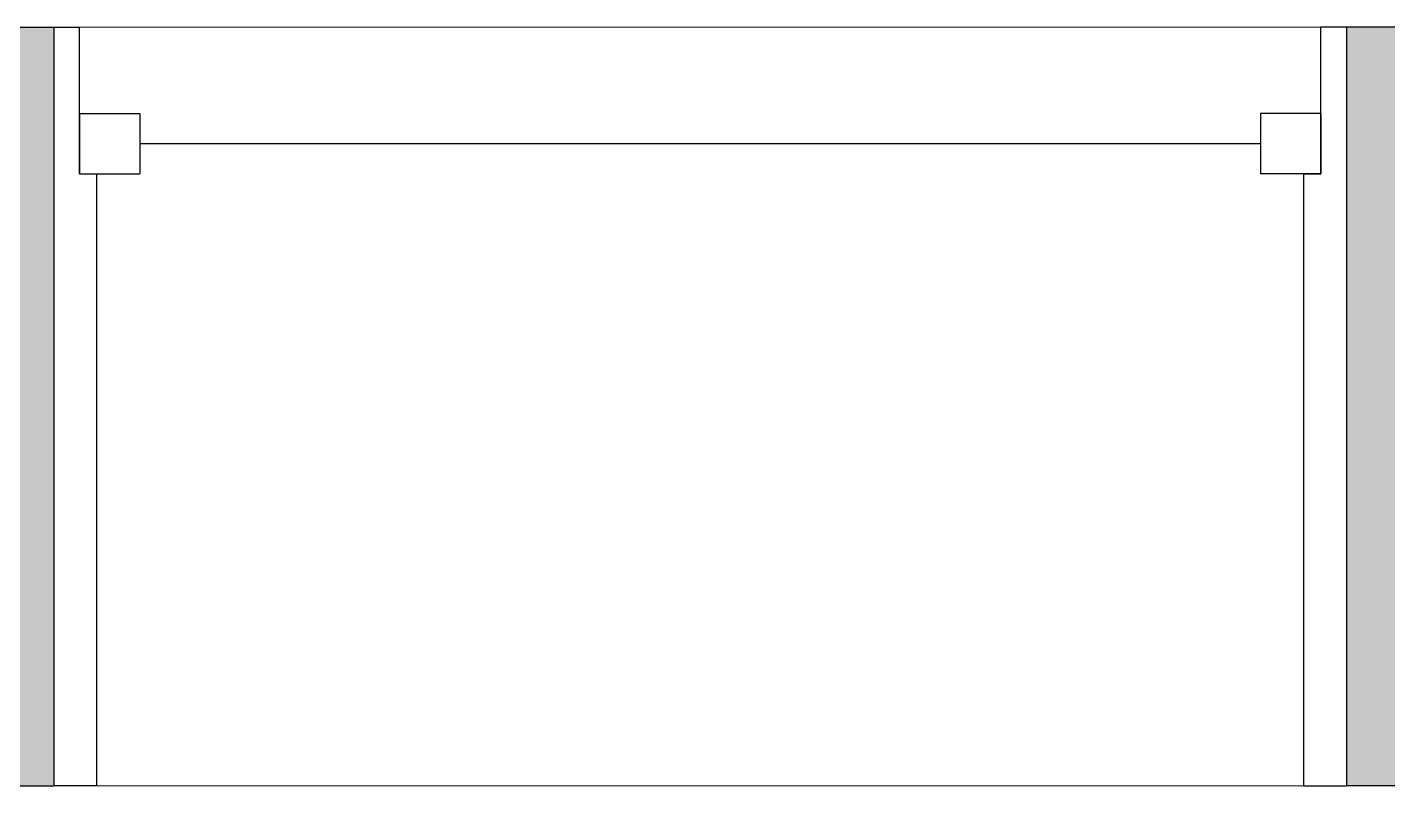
# Model space of a CAD drawing. Header units: inches. Extents: x -1176 to 1507, y -2587 to 978.
# Drawn here: x 1129.43 to 1168.89, y 567.01 to 589.01 of the extents above; entities that cross this region are included whole.
import ezdxf

# ---------------------------------------------------------------- set-up
doc = ezdxf.new("R2010")
doc.units = ezdxf.units.IN
doc.header["$MEASUREMENT"] = 0
for name, color, linetype, lineweight in [('A-GLAZ', 151, 'Continuous', 18), ('A-WALL', 113, 'Continuous', 18), ('A-WALL-PATT', 111, 'Continuous', 18)]:
    doc.layers.add(name, color=color, linetype=linetype, lineweight=lineweight)

# ---------------------------------------------------------------- blocks, each defined once
blk = doc.blocks.new('Double Hung - side window 4_ X 6_ 3_ H-6086068-2nd Floor Construction')
at = {"layer": 'A-GLAZ', "color": 8, "lineweight": 30}
for p, q in [((-18.75, 11), (-18, 11)), ((-18, 6.75), (-18, 11)), ((18, 6.75), (18, 11)), ((18.75, 11), (18, 11)), ((-18, 8.5), (-18, 6.75)), ((-18, 8.5), (-16.25, 8.5)), ((-16.25, 8.5), (-16.25, 6.75)), ((16.25, 8.5), (16.25, 6.75)), ((18, 8.5), (16.25, 8.5)), ((18, 8.5), (18, 6.75)), ((-16.25, 7.625), (16.25, 7.625)), ((-18, 6.75), (-16.25, 6.75)), ((-18, 6.75), (-17.5, 6.75)), ((-17.5, -11), (-17.5, 6.75)), ((18, 6.75), (16.25, 6.75)), ((17.5, 6.75), (18, 6.75)), ((17.5, 6.75), (17.5, -11)), ((-17.5, -11), (-18.75, -11)), ((17.5, -11), (18.75, -11))]:
    blk.add_line(p, q, dxfattribs=at)

msp = doc.modelspace()

# ---------------------------------------------------------------- hatches: boundary and pattern name
at = {"layer": 'A-WALL-PATT'}
h = msp.add_hatch(color=250, dxfattribs=at)
h.paths.add_polyline_path([(1211.237, 567.009), (1211.237, 589.009), (1167.697, 589.009), (1167.697, 567.009)], flags=0)
h.paths.add_polyline_path([(697.15, 567.009), (745.986, 567.009), (745.986, 589.009), (682.433, 589.009), (682.433, 567.009), (692.198, 567.009)], flags=0)
h.paths.add_polyline_path([(1130.197, 567.009), (1130.197, 589.009), (1068.645, 589.009), (1068.645, 567.009), (1130.01, 567.009)], flags=0)
h.paths.add_polyline_path([(783.486, 567.009), (837.039, 567.009), (837.039, 589.009), (783.486, 589.009)], flags=0)
h.paths.add_polyline_path([(1031.145, 567.009), (1031.145, 589.009), (977.592, 589.009), (977.592, 567.009)], flags=0)
h.paths.add_polyline_path([(940.092, 567.009), (940.092, 589.009), (874.539, 589.009), (874.539, 567.009), (924.024, 567.009)], flags=0)
h.paths.add_polyline_path([(644.933, 567.009), (644.933, 589.009), (576.526, 589.009), (576.526, 567.009), (606.024, 567.009)], flags=0)
h.paths.add_polyline_path([(495.148, 567.009), (539.026, 567.009), (539.026, 589.009), (495.148, 589.009)], flags=0)

# ---------------------------------------------------------------- linework, layer by layer
at = {"layer": 'A-WALL', "color": 8, "lineweight": 30}
for p, q in [((1068.645, 589.009), (1130.197, 589.009)), ((1130.197, 589.009), (1130.197, 567.009)), ((1211.237, 589.009), (1167.697, 589.009)), ((1167.697, 589.009), (1167.697, 567.009)), ((1097.899, 567.009), (1130.197, 567.009)), ((1211.237, 567.009), (1167.697, 567.009))]:
    msp.add_line(p, q, dxfattribs=at)
at = {"layer": 'A-WALL', "lineweight": 9}
for p, q in [((1130.197, 589.009), (1167.697, 589.009)), ((1167.697, 567.009), (1130.197, 567.009))]:
    msp.add_line(p, q, dxfattribs=at)

# ---------------------------------------------------------------- block references
at = {"layer": 'A-GLAZ'}
msp.add_blockref('Double Hung - side window 4_ X 6_ 3_ H-6086068-2nd Floor Construction', (1148.947, 578.009), dxfattribs=at)

doc.saveas('drawing.dxf')
